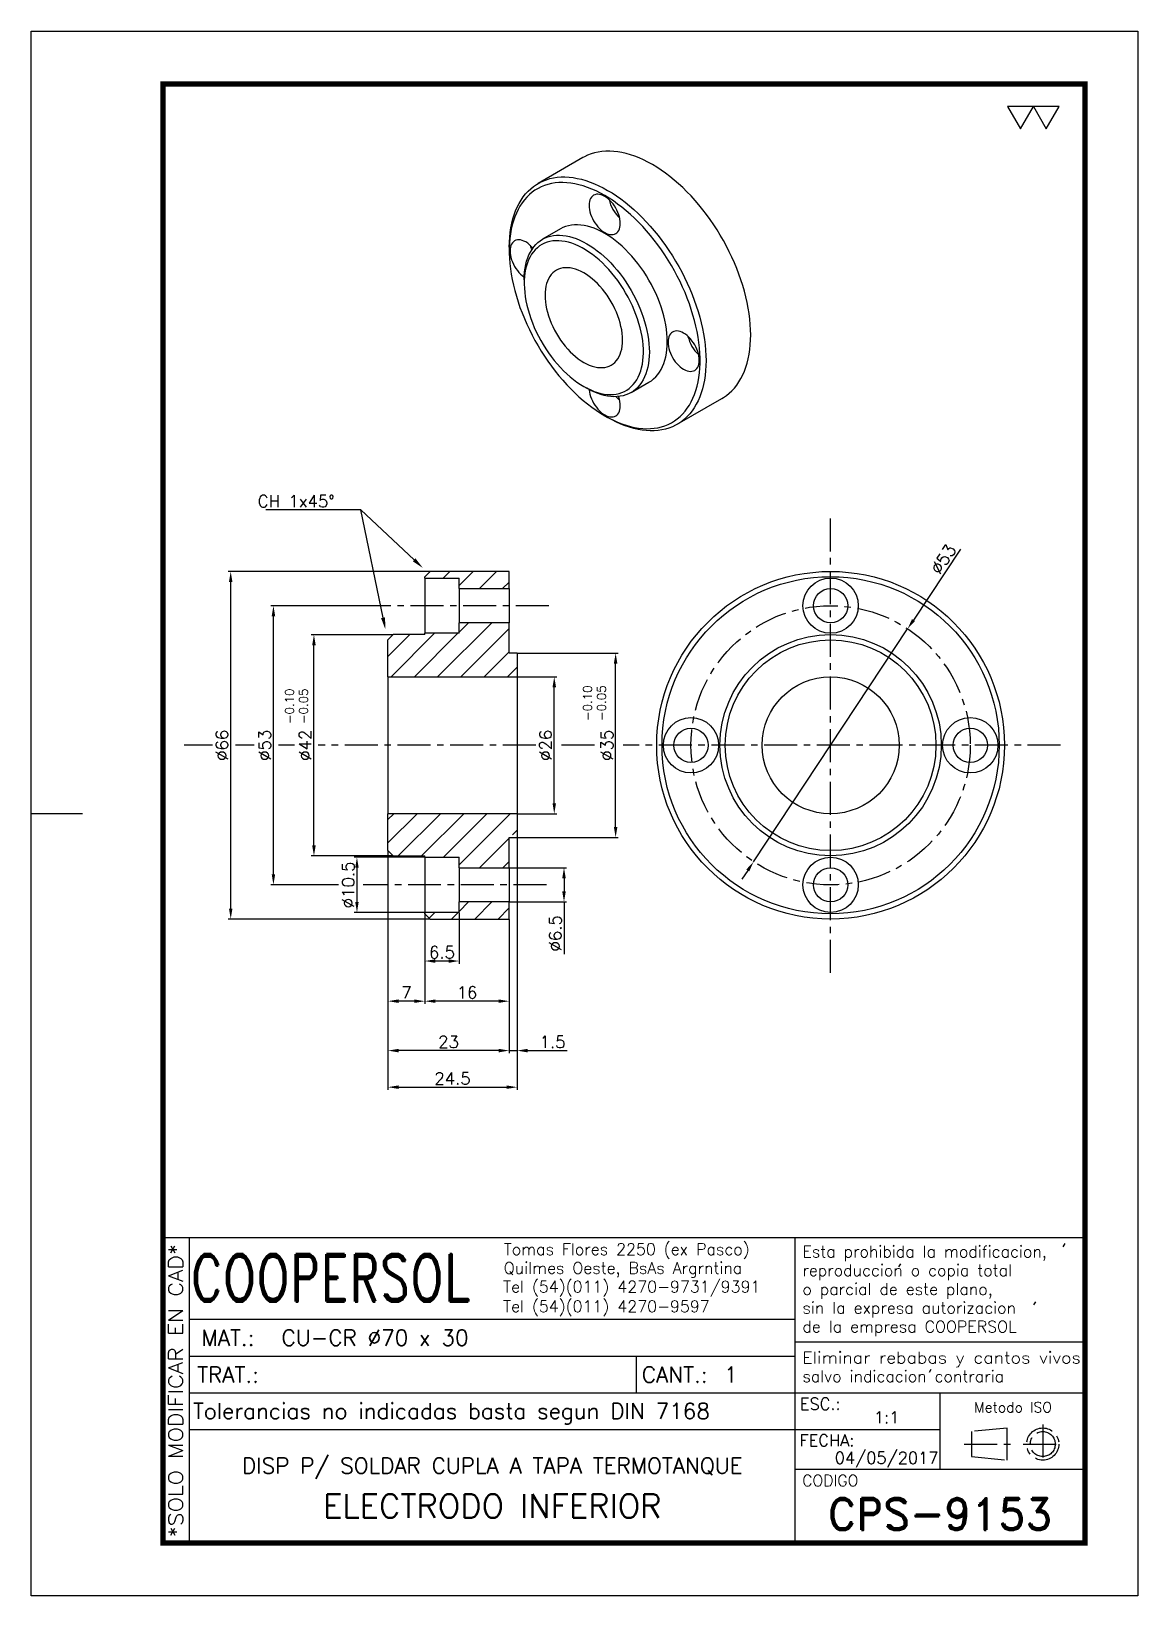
# Model space of a CAD drawing. Extents: x 0 to 210, y 0 to 297.
import ezdxf
from ezdxf import colors
from ezdxf.entities.mleader import LeaderData, LeaderLine
from ezdxf.enums import TextEntityAlignment as Align
from ezdxf.math import Vec2, Vec3

# ---------------------------------------------------------------- set-up
doc = ezdxf.new("R2010")
doc.units = 0
doc.header["$LTSCALE"] = 5
doc.header["$MEASUREMENT"] = 0
doc.linetypes.add('CENTER', pattern=[2, 1.25, -0.25, 0.25, -0.25])
doc.layers.get('0').update_dxf_attribs({"linetype": 'CONTINUOUS'})
doc.layers.get('DEFPOINTS').update_dxf_attribs({"linetype": 'CONTINUOUS'})
for name, color, linetype in [('0-CO', 3, 'CONTINUOUS'), ('1', 1, 'CENTER'), ('CL', 1, 'CENTER'), ('CO', 3, 'CONTINUOUS'), ('FI', 1, 'CONTINUOUS'), ('RY', 5, 'CONTINUOUS')]:
    doc.layers.add(name, color=color, linetype=linetype)
doc.styles.add('ROMAND', font='ROMAND')
doc.styles.add('ROMANS', font='ROMANS.SHX')
doc.dimstyles.new('1', dxfattribs={"dimtxt": 2.3, "dimasz": 2, "dimexe": 0.5, "dimexo": 0.0625, "dimgap": 0.5, "dimtad": 1, "dimdec": 4, "dimdsep": 46, "dimtxsty": 'ROMANS', "dimcen": -2, "dimclrt": 7, "dimadec": 0, "dimazin": 0, "dimtfac": 0.869565, "dimtdec": 4, "dimtmove": 0, "dimatfit": 3, "dimfxl": 1, "dimtolj": 1, "dimarcsym": 0})

# ---------------------------------------------------------------- blocks, each defined once
blk = doc.blocks.new('A4G')
blk.add_line((0, 148.5), (9.75, 148.5))
blk.add_lwpolyline([(0, 297), (210, 297), (210, 0), (0, 0)], close=True)
at = {"const_width": 1}
blk.add_lwpolyline([(25, 287), (200, 287), (200, 10), (25, 10)], close=True, dxfattribs=at)
blk = doc.blocks.new('COOPERSOLROT-02')
for p, q in [((0, 58), (175, 58)), ((0, 0), (0, 58)), ((5, 0), (5, 58)), ((120, 0), (120, 58)), ((175, 0), (175, 58)), ((5, 42.5), (120, 42.5)), ((120, 38.19), (175, 38.19)), ((5, 35.5), (120, 35.5)), ((89.89, 28.5), (89.89, 35.5)), ((5, 28.5), (175, 28.5)), ((147.5, 14), (147.5, 28.5)), ((147.5, 21.5), (5, 21.5)), ((120, 14), (175, 14)), ((0, 0), (175, 0))]:
    blk.add_line(p, q)
at = {"color": 1, "linetype": 'CENTER'}
blk.add_line((166.98, 22.51), (166.98, 15.06), dxfattribs=at)
for points in [[(152.09, 18.79), (161.93, 18.79)], [(163.26, 18.79), (170.71, 18.79)]]:
    blk.add_lwpolyline(points, dxfattribs=at)
at = {"layer": '1'}
for points in [[(170.85, 56.26), (171.21, 56.85)], [(139.66, 52.43), (140.02, 53.02)], [(165.28, 45.22), (165.64, 45.81)], [(145.46, 32.42), (145.82, 33.01)]]:
    blk.add_lwpolyline(points, dxfattribs=at)
blk.add_lwpolyline([(160.25, 18.79), (160.25, 21.83), (153.47, 21.16), (153.47, 16.41), (160.25, 15.74)], close=True, dxfattribs=at)
for radius in [3.05, 2.37]:
    blk.add_circle((166.98, 18.79), radius, dxfattribs=at)
at = {"style": 'ROMANS', "width": 0.996387}
blk.add_text('*SOLO MODIFICAR EN CAD*', height=2.7, rotation=90, dxfattribs=at).set_placement((3.77, 1.09), (3.77, 56.81), align=Align.FIT)
at = {"style": 'ROMAND', "width": 0.75}
blk.add_text('COOPERSOL', height=9, dxfattribs=at).set_placement((5.26, 45.85))
at = {"style": 'ROMANS'}
for s, p in [('MAT.:', (7.32, 37.47)), ('TRAT.:', (6.5, 30.47)), ('CANT.:', (90.89, 30.47)), ('Tolerancias no indicadas basta segun DIN 7168', (5.7, 23.56))]:
    blk.add_text(s, height=3, dxfattribs=at).set_placement(p)
for tag, height, style, p in [('CONJUNTO', 2.3, 'ROMANS', (62.5, 17.5)), ('SUBCONJUNTO', 3, 'ROMANS', (62.5, 11.5)), ('DENOMINACION', 4.5, 'ROMANS', (62.5, 4.75)), ('COD-PLA', 6, 'ROMAND', (147.5, 5.5))]:
    blk.add_attdef(tag, text='', height=height, dxfattribs=dict(style=style)).set_placement(p, align=Align.MIDDLE)
at = {"layer": '1', "style": 'ROMANS'}
for s, height, p in [('Tomas Flores 2250 (ex Pasco)', 2.2, (64.69, 54.68)), ('Esta prohibida la modificacion,', 2.2, (121.36, 54.23)), ('Quilmes Oeste, BsAs Argrntina', 2.2, (64.69, 51.12)), ('reproduccion o copia total', 2.2, (121.36, 50.67)), ('Tel (54)(011) 4270-9731/9391', 2.2, (64.55, 47.56)), ('o parcial de este plano,', 2.2, (121.36, 47.11)), ('Tel (54)(011) 4270-9597', 2.2, (64.55, 43.83)), ('sin la expresa autorizacion ', 2.2, (121.36, 43.55)), ('de la empresa COOPERSOL', 2.2, (121.36, 39.99)), ('salvo indicacion contraria', 2.2, (121.36, 30.54)), ('ESC.:', 2.25, (120.89, 25.29)), ('FECHA:', 2.25, (120.81, 18.36)), ('CODIGO', 2.16, (121.33, 10.78))]:
    blk.add_text(s, height=height, dxfattribs=at).set_placement(p)
at = {"layer": '1', "style": 'ROMANS', "width": 0.96139}
blk.add_text('Eliminar rebabas y cantos vivos', height=2.2, dxfattribs=at).set_placement((121.34, 34.1), (174.21, 34.1), align=Align.FIT)
at = {"layer": '1', "style": 'ROMANS'}
blk.add_text('Metodo ISO', height=1.948, dxfattribs=at).set_placement((161.34, 25.77), align=Align.MIDDLE)
for tag, p in [('MAT', (22.51, 37.47)), ('TRAT', (22.51, 30.47)), ('CANT', (106.49, 30.47))]:
    blk.add_attdef(tag, p, '', height=3, dxfattribs=at)
for tag, p in [('ESC', (137.33, 22.73)), ('FECHA', (137.33, 15.06))]:
    blk.add_attdef(tag, text='', height=2.25, dxfattribs=at).set_placement(p, align=Align.CENTER)
blk = doc.blocks.new('*D17')
at = {"layer": 'CO', "color": 0, "lineweight": -2}
for p, q in [((92.26, 174.45), (99.76, 174.45)), ((99.26, 150.45), (99.26, 172.45)), ((92.26, 148.45), (99.76, 148.45))]:
    blk.add_line(p, q, dxfattribs=at)
at = {"layer": 'CO', "color": 0}
for points in [[(98.93, 172.45), (99.6, 172.45), (99.26, 174.45)], [(98.93, 150.45), (99.6, 150.45), (99.26, 148.45)]]:
    blk.add_solid(points, dxfattribs=at)
at = {"layer": 'DEFPOINTS', "color": 0}
for p in [(92.2, 174.45), (99.26, 174.45), (92.2, 148.45)]:
    blk.add_point(p, dxfattribs=at)
at = {"layer": 'CO', "color": 7, "insert": (97.61, 161.45), "char_height": 2.3, "attachment_point": 5, "rotation": 90, "style": 'ROMANS'}
blk.add_mtext('\\A1;%%C26', dxfattribs=at)
blk = doc.blocks.new('*D18')
at = {"layer": 'CO', "color": 0, "lineweight": -2}
for p, q in [((92.26, 178.95), (111.41, 178.95)), ((110.91, 145.95), (110.91, 176.95)), ((92.26, 143.95), (111.41, 143.95))]:
    blk.add_line(p, q, dxfattribs=at)
at = {"layer": 'CO', "color": 0}
for points in [[(110.57, 176.95), (111.24, 176.95), (110.91, 178.95)], [(110.57, 145.95), (111.24, 145.95), (110.91, 143.95)]]:
    blk.add_solid(points, dxfattribs=at)
at = {"layer": 'DEFPOINTS', "color": 0}
for p in [(92.2, 178.95), (110.91, 178.95), (92.2, 143.95)]:
    blk.add_point(p, dxfattribs=at)
at = {"layer": 'CO', "color": 7, "insert": (109.26, 161.45), "char_height": 2.3, "attachment_point": 5, "rotation": 90, "style": 'ROMANS'}
blk.add_mtext('\\A1;%%C35', dxfattribs=at)
blk = doc.blocks.new('*D19')
at = {"layer": 'CO', "color": 0, "lineweight": -2}
for p, q in [((68.63, 182.45), (53.15, 182.45)), ((53.65, 142.45), (53.65, 180.45)), ((68.63, 140.45), (53.15, 140.45))]:
    blk.add_line(p, q, dxfattribs=at)
at = {"layer": 'CO', "color": 0}
for points in [[(53.31, 180.45), (53.98, 180.45), (53.65, 182.45)], [(53.31, 142.45), (53.98, 142.45), (53.65, 140.45)]]:
    blk.add_solid(points, dxfattribs=at)
at = {"layer": 'DEFPOINTS', "color": 0}
for p in [(53.65, 182.45), (68.7, 182.45), (68.7, 140.45)]:
    blk.add_point(p, dxfattribs=at)
at = {"layer": 'CO', "color": 7, "insert": (52, 161.45), "char_height": 2.3, "attachment_point": 5, "rotation": 90, "style": 'ROMANS'}
blk.add_mtext('\\A1;%%C42', dxfattribs=at)
blk = doc.blocks.new('*D20')
at = {"layer": 'CO', "color": 0, "lineweight": -2}
for p, q in [((68.27, 187.95), (45.46, 187.95)), ((45.96, 136.95), (45.96, 185.95)), ((55.47, 134.95), (45.46, 134.95))]:
    blk.add_line(p, q, dxfattribs=at)
at = {"layer": 'CO', "color": 0}
for points in [[(45.63, 185.95), (46.29, 185.95), (45.96, 187.95)], [(45.63, 136.95), (46.29, 136.95), (45.96, 134.95)]]:
    blk.add_solid(points, dxfattribs=at)
at = {"layer": 'DEFPOINTS', "color": 0}
for p in [(45.96, 187.95), (68.33, 187.95), (55.54, 134.95)]:
    blk.add_point(p, dxfattribs=at)
at = {"layer": 'CO', "color": 7, "insert": (44.31, 161.45), "char_height": 2.3, "attachment_point": 5, "rotation": 90, "style": 'ROMANS'}
blk.add_mtext('\\A1;%%C53', dxfattribs=at)
blk = doc.blocks.new('*D21')
at = {"layer": 'CO', "color": 0, "lineweight": -2}
for p, q in [((75.63, 194.45), (37.35, 194.45)), ((37.85, 130.45), (37.85, 192.45)), ((75.63, 128.45), (37.35, 128.45))]:
    blk.add_line(p, q, dxfattribs=at)
at = {"layer": 'CO', "color": 0}
for points in [[(37.52, 192.45), (38.18, 192.45), (37.85, 194.45)], [(37.52, 130.45), (38.18, 130.45), (37.85, 128.45)]]:
    blk.add_solid(points, dxfattribs=at)
at = {"layer": 'DEFPOINTS', "color": 0}
for p in [(37.85, 194.45), (75.7, 194.45), (75.7, 128.45)]:
    blk.add_point(p, dxfattribs=at)
at = {"layer": 'CO', "color": 7, "insert": (36.2, 161.45), "char_height": 2.3, "attachment_point": 5, "rotation": 90, "style": 'ROMANS'}
blk.add_mtext('\\A1;%%C66', dxfattribs=at)
blk = doc.blocks.new('*D22')
at = {"layer": 'CO', "color": 0, "lineweight": -2}
for p, q in [((67.7, 141.39), (67.7, 102.99)), ((90.7, 128.39), (90.7, 102.99)), ((88.7, 103.49), (69.7, 103.49))]:
    blk.add_line(p, q, dxfattribs=at)
at = {"layer": 'CO', "color": 0}
for points in [[(69.7, 103.82), (69.7, 103.15), (67.7, 103.49)], [(88.7, 103.82), (88.7, 103.15), (90.7, 103.49)]]:
    blk.add_solid(points, dxfattribs=at)
at = {"layer": 'DEFPOINTS', "color": 0}
for p in [(67.7, 141.45), (90.7, 128.45), (67.7, 103.49)]:
    blk.add_point(p, dxfattribs=at)
at = {"layer": 'CO', "color": 7, "insert": (79.2, 105.14), "char_height": 2.3, "attachment_point": 5, "style": 'ROMANS'}
blk.add_mtext('\\A1;23', dxfattribs=at)
blk = doc.blocks.new('*D23')
at = {"layer": 'CO', "color": 0, "lineweight": -2}
for p, q in [((92.2, 143.89), (92.2, 102.99)), ((90.7, 128.39), (90.7, 102.99)), ((88.7, 103.49), (86.7, 103.49)), ((90.7, 103.49), (92.2, 103.49)), ((94.2, 103.49), (101.69, 103.49))]:
    blk.add_line(p, q, dxfattribs=at)
at = {"layer": 'CO', "color": 0}
for points in [[(88.7, 103.82), (88.7, 103.15), (90.7, 103.49)], [(94.2, 103.82), (94.2, 103.15), (92.2, 103.49)]]:
    blk.add_solid(points, dxfattribs=at)
at = {"layer": 'DEFPOINTS', "color": 0}
for p in [(92.2, 143.95), (90.7, 128.45), (92.2, 103.49)]:
    blk.add_point(p, dxfattribs=at)
at = {"layer": 'CO', "color": 7, "insert": (98.94, 105.14), "char_height": 2.3, "attachment_point": 5, "style": 'ROMANS'}
blk.add_mtext('\\A1;1.5', dxfattribs=at)
blk = doc.blocks.new('*D24')
at = {"layer": 'CO', "color": 0, "lineweight": -2}
for p, q in [((92.2, 143.89), (92.2, 96.04)), ((67.7, 141.33), (67.7, 96.04)), ((69.7, 96.54), (90.2, 96.54))]:
    blk.add_line(p, q, dxfattribs=at)
at = {"layer": 'CO', "color": 0}
for points in [[(69.7, 96.88), (69.7, 96.21), (67.7, 96.54)], [(90.2, 96.88), (90.2, 96.21), (92.2, 96.54)]]:
    blk.add_solid(points, dxfattribs=at)
at = {"layer": 'DEFPOINTS', "color": 0}
for p in [(92.2, 143.95), (67.7, 141.39), (92.2, 96.54)]:
    blk.add_point(p, dxfattribs=at)
at = {"layer": 'CO', "color": 7, "insert": (79.95, 98.19), "char_height": 2.3, "attachment_point": 5, "style": 'ROMANS'}
blk.add_mtext('\\A1;24.5', dxfattribs=at)
blk = doc.blocks.new('*D25')
at = {"layer": 'CO', "color": 0, "lineweight": -2}
for p, q in [((74.7, 129.64), (74.7, 119.99)), ((81.2, 129.64), (81.2, 119.99)), ((79.2, 120.49), (76.7, 120.49))]:
    blk.add_line(p, q, dxfattribs=at)
at = {"layer": 'CO', "color": 0}
for points in [[(76.7, 120.82), (76.7, 120.15), (74.7, 120.49)], [(79.2, 120.82), (79.2, 120.15), (81.2, 120.49)]]:
    blk.add_solid(points, dxfattribs=at)
at = {"layer": 'DEFPOINTS', "color": 0}
for p in [(74.7, 129.7), (81.2, 129.7), (74.7, 120.49)]:
    blk.add_point(p, dxfattribs=at)
at = {"layer": 'CO', "color": 7, "insert": (77.95, 122.14), "char_height": 2.3, "attachment_point": 5, "style": 'ROMANS'}
blk.add_mtext('\\A1;6.5', dxfattribs=at)
blk = doc.blocks.new('*D26')
at = {"layer": 'CO', "color": 0, "lineweight": -2}
for p, q in [((74.7, 129.64), (74.7, 112.37)), ((90.7, 128.39), (90.7, 112.37)), ((88.7, 112.87), (76.7, 112.87))]:
    blk.add_line(p, q, dxfattribs=at)
at = {"layer": 'CO', "color": 0}
for points in [[(76.7, 113.2), (76.7, 112.54), (74.7, 112.87)], [(88.7, 113.2), (88.7, 112.54), (90.7, 112.87)]]:
    blk.add_solid(points, dxfattribs=at)
at = {"layer": 'DEFPOINTS', "color": 0}
for p in [(74.7, 129.7), (90.7, 128.45), (74.7, 112.87)]:
    blk.add_point(p, dxfattribs=at)
at = {"layer": 'CO', "color": 7, "insert": (82.7, 114.52), "char_height": 2.3, "attachment_point": 5, "style": 'ROMANS'}
blk.add_mtext('\\A1;16', dxfattribs=at)
blk = doc.blocks.new('*D27')
at = {"layer": 'CO', "color": 0, "lineweight": -2}
for p, q in [((67.7, 141.27), (67.7, 112.37)), ((74.7, 129.39), (74.7, 112.37)), ((72.7, 112.87), (69.7, 112.87))]:
    blk.add_line(p, q, dxfattribs=at)
at = {"layer": 'CO', "color": 0}
for points in [[(69.7, 113.2), (69.7, 112.54), (67.7, 112.87)], [(72.7, 113.2), (72.7, 112.54), (74.7, 112.87)]]:
    blk.add_solid(points, dxfattribs=at)
at = {"layer": 'DEFPOINTS', "color": 0}
for p in [(67.7, 141.33), (74.7, 129.45), (67.7, 112.87)]:
    blk.add_point(p, dxfattribs=at)
at = {"layer": 'CO', "color": 7, "insert": (71.2, 114.52), "char_height": 2.3, "attachment_point": 5, "style": 'ROMANS'}
blk.add_mtext('\\A1;7', dxfattribs=at)
blk = doc.blocks.new('*D28')
at = {"layer": 'CO', "color": 0, "lineweight": -2}
for p, q in [((90.76, 138.2), (101.61, 138.2)), ((101.11, 136.2), (101.11, 133.7)), ((90.76, 131.7), (101.61, 131.7)), ((101.11, 131.7), (101.11, 121.8))]:
    blk.add_line(p, q, dxfattribs=at)
at = {"layer": 'CO', "color": 0}
for points in [[(100.77, 136.2), (101.44, 136.2), (101.11, 138.2)], [(100.77, 133.7), (101.44, 133.7), (101.11, 131.7)]]:
    blk.add_solid(points, dxfattribs=at)
at = {"layer": 'DEFPOINTS', "color": 0}
for p in [(90.7, 138.2), (90.7, 131.7), (101.11, 131.7)]:
    blk.add_point(p, dxfattribs=at)
at = {"layer": 'CO', "color": 7, "insert": (99.46, 125.75), "char_height": 2.3, "attachment_point": 5, "rotation": 90, "style": 'ROMANS'}
blk.add_mtext('\\A1;%%C6.5', dxfattribs=at)
blk = doc.blocks.new('*D29')
at = {"layer": 'CO', "color": 0, "lineweight": -2}
for p, q in [((74.63, 140.2), (61.31, 140.2)), ((61.81, 138.2), (61.81, 131.7)), ((74.63, 129.7), (61.31, 129.7))]:
    blk.add_line(p, q, dxfattribs=at)
at = {"layer": 'CO', "color": 0}
for points in [[(61.48, 138.2), (62.14, 138.2), (61.81, 140.2)], [(61.48, 131.7), (62.14, 131.7), (61.81, 129.7)]]:
    blk.add_solid(points, dxfattribs=at)
at = {"layer": 'DEFPOINTS', "color": 0}
for p in [(74.7, 140.2), (61.81, 129.7), (74.7, 129.7)]:
    blk.add_point(p, dxfattribs=at)
at = {"layer": 'CO', "color": 7, "insert": (60.16, 134.95), "char_height": 2.3, "attachment_point": 5, "rotation": 90, "style": 'ROMANS'}
blk.add_mtext('\\A1;%%C10.5', dxfattribs=at)
blk = doc.blocks.new('TOL')
at = {"layer": '0-CO', "style": 'ROMANS'}
for tag, p in [('TOLSUP', (2.34, 3.94)), ('TOLINF', (2.34, 1.29))]:
    blk.add_attdef(tag, p, '', height=1.64, dxfattribs=at)
blk = doc.blocks.new('*D30')
at = {"layer": 'CO', "color": 0, "lineweight": -2}
for p, q in [((176.35, 198.7), (167.44, 185.22)), ((137.09, 139.35), (166.33, 183.56)), ((135.99, 137.68), (134.89, 136.02))]:
    blk.add_line(p, q, dxfattribs=at)
at = {"layer": 'CO', "color": 0}
for points in [[(167.16, 185.41), (167.72, 185.04), (166.33, 183.56)], [(135.71, 137.87), (136.27, 137.5), (137.09, 139.35)]]:
    blk.add_solid(points, dxfattribs=at)
at = {"layer": 'DEFPOINTS', "color": 0}
for p in [(166.33, 183.56), (137.09, 139.35)]:
    blk.add_point(p, dxfattribs=at)
at = {"layer": 'CO', "color": 7, "insert": (173.1, 196.77), "char_height": 2.3, "attachment_point": 5, "rotation": 56.5142, "style": 'ROMANS'}
blk.add_mtext('\\A1;∅53', dxfattribs=at)

msp = doc.modelspace()

# ---------------------------------------------------------------- hatches: boundary and pattern name
at = {"layer": 'RY'}
h = msp.add_hatch(dxfattribs=at)
h.set_pattern_fill('ANSI31', color=256, scale=25, style=0)
h.set_pattern_definition([(45, (11839.991, -11905.4418), (-2.2097087, 2.2097087), [])])
h.paths.add_polyline_path([(90.69718, 191.20441), (90.69718, 194.45441), (75.69718, 194.45441), (74.69718, 193.45441), (74.69718, 193.20441), (81.19718, 193.20441), (81.19718, 191.20441)])
h.paths.add_polyline_path([(81.19718, 184.70441), (81.19718, 182.70441), (74.69718, 182.70441), (74.69718, 182.45441), (68.69718, 182.45441), (67.69718, 181.45441), (67.69718, 174.45441), (92.19718, 174.45441), (92.19718, 178.45441), (90.69718, 178.45441), (90.69718, 184.70441)])
h.paths.add_polyline_path([(67.69718, 148.45441), (67.69718, 141.45441), (68.69718, 140.45441), (74.69718, 140.45441), (74.69718, 140.20441), (81.19718, 140.20441), (81.19718, 138.20441), (90.69718, 138.20441), (90.69718, 144.45441), (92.19718, 144.45441), (92.19718, 148.45441)])
h.paths.add_polyline_path([(90.69718, 128.45441), (90.69718, 131.70441), (81.19718, 131.70441), (81.19718, 129.70441), (74.69718, 129.70441), (74.69718, 129.45441), (75.69718, 128.45441)])

# ---------------------------------------------------------------- linework, layer by layer
for p, q in [((74.69718, 193.45441), (75.69718, 194.45441)), ((74.69718, 193.20441), (74.69718, 193.45441)), ((74.69718, 193.20441), (81.19718, 193.20441)), ((74.69718, 193.20441), (74.69718, 182.70441)), ((90.69718, 194.45441), (75.69718, 194.45441)), ((81.19718, 191.20441), (81.19718, 193.20441)), ((90.69718, 191.20441), (90.69718, 194.45441)), ((81.19718, 191.20441), (81.19718, 184.70441)), ((81.19718, 191.20441), (90.69718, 191.20441)), ((90.69718, 191.20441), (90.69718, 184.70441)), ((90.69718, 184.70441), (81.19718, 184.70441)), ((81.19718, 182.70441), (81.19718, 184.70441)), ((90.69718, 178.95441), (90.69718, 184.70441)), ((67.69718, 181.45441), (68.69718, 182.45441)), ((67.69718, 174.45441), (67.69718, 181.45441)), ((74.69718, 182.45441), (68.69718, 182.45441)), ((74.69718, 182.45441), (74.69718, 182.70441)), ((81.19718, 182.70441), (74.69718, 182.70441)), ((92.19718, 178.95441), (90.69718, 178.95441)), ((92.19718, 178.95441), (92.19718, 174.45441)), ((67.69718, 174.45441), (92.19718, 174.45441)), ((67.69718, 174.45441), (67.69718, 148.45441)), ((92.19718, 174.45441), (92.19718, 148.45441)), ((67.69718, 141.45441), (67.69718, 148.45441)), ((92.19718, 148.45441), (67.69718, 148.45441)), ((92.19718, 148.45441), (92.19718, 143.95441)), ((90.69718, 143.95441), (92.19718, 143.95441)), ((90.69718, 138.20441), (90.69718, 143.95441)), ((68.69718, 140.45441), (67.69718, 141.45441)), ((68.69718, 140.45441), (74.69718, 140.45441)), ((74.69718, 140.20441), (74.69718, 140.45441)), ((74.69718, 140.20441), (81.19718, 140.20441)), ((74.69718, 140.20441), (74.69718, 129.70441)), ((81.19718, 138.20441), (81.19718, 140.20441)), ((81.19718, 138.20441), (90.69718, 138.20441)), ((81.19718, 138.20441), (81.19718, 131.70441)), ((90.69718, 138.20441), (90.69718, 131.70441)), ((90.69718, 131.70441), (81.19718, 131.70441)), ((81.19718, 129.70441), (81.19718, 131.70441)), ((90.69718, 128.45441), (90.69718, 131.70441)), ((74.69718, 129.45441), (74.69718, 129.70441)), ((81.19718, 129.70441), (74.69718, 129.70441)), ((75.69718, 128.45441), (74.69718, 129.45441)), ((75.69718, 128.45441), (90.69718, 128.45441))]:
    msp.add_line(p, q)
for centre, radius in [((151.7139, 161.45441), 33), ((151.7139, 187.95441), 5.25), ((151.7139, 187.95441), 3.25), ((151.7139, 161.45441), 21), ((151.7139, 161.45441), 13), ((125.2139, 161.45441), 5.25), ((178.2139, 161.45441), 5.25), ((125.2139, 161.45441), 3.25), ((178.2139, 161.45441), 3.25), ((151.7139, 134.95441), 5.25), ((151.7139, 134.95441), 3.25)]:
    msp.add_circle(centre, radius)
at = {"layer": 'CL'}
for p, q in [((151.7139, 118.25926), (151.7139, 204.76739)), ((98.23353, 187.95441), (68.33062, 187.95441)), ((34.41654, 161.45441), (29.01269, 161.45441)), ((42.27594, 161.45441), (38.73496, 161.45441)), ((49.96272, 161.45441), (46.93986, 161.45441)), ((95.75836, 161.45441), (54.45376, 161.45441)), ((106.91323, 161.45441), (100.19495, 161.45441)), ((195.35374, 161.45441), (112.36402, 161.45441)), ((58.337, 134.95441), (55.53701, 134.95441)), ((97.76104, 134.95441), (63.00371, 134.95441))]:
    msp.add_line(p, q, dxfattribs=at)
msp.add_circle((151.7139, 161.45441), 26.5, dxfattribs=at)
at = {"layer": 'CO'}
for points in [[(187.74912, 278.45768), (190.19327, 282.69108), (185.30497, 282.69108)], [(192.63743, 278.45768), (195.08158, 282.69108), (190.19327, 282.69108)]]:
    msp.add_lwpolyline(points, close=True, dxfattribs=at)
at = {"layer": 'FI'}
for p, q in [((104.68171, 273.01047), (96.19643, 268.11202)), ((100.43035, 259.47139), (97.03624, 257.51201)), ((90.72773, 256.02492), (90.72773, 255.37179)), ((93.55616, 249.82022), (93.55616, 249.16709)), ((104.86803, 229.57224), (105.43362, 229.24562)), ((113.83487, 228.41277), (117.22898, 230.37215)), ((122.59428, 222.38464), (131.07956, 227.28309)), ((108.82672, 224.02002), (109.39232, 223.69341))]:
    msp.add_line(p, q, dxfattribs=at)
at = {"layer": 'FI', "flags": 128}
for points in [[(131.07956, 227.28309), (131.37349, 227.46051), (131.93868, 227.84827), (132.47557, 228.28094), (132.98305, 228.75764), (133.46013, 229.27742), (133.90583, 229.83923), (134.31926, 230.44193), (134.69958, 231.08432), (135.04603, 231.7651), (135.35791, 232.48289), (135.63459, 233.23626), (135.87553, 234.02368), (136.08022, 234.84357), (136.24826, 235.69429), (136.37931, 236.5741), (136.4731, 237.48125), (136.52946, 238.41391), (136.54825, 239.3702), (136.52946, 240.34818), (136.4731, 241.3459), (136.37931, 242.36135), (136.24826, 243.39247), (136.08022, 244.4372), (135.87553, 245.49342), (135.63459, 246.55902), (135.35791, 247.63184), (135.04603, 248.70972), (134.69958, 249.7905), (134.31926, 250.872), (133.90583, 251.95204), (133.46013, 253.02844), (132.98305, 254.09904), (132.47557, 255.16168), (131.93868, 256.21421), (131.37349, 257.25454), (130.78113, 258.28054), (130.16278, 259.29017), (129.5197, 260.28138), (128.85318, 261.25218), (128.16457, 262.20062), (127.45524, 263.12478), (126.72663, 264.02281), (125.98021, 264.89289), (125.21748, 265.73328), (124.43997, 266.54227), (123.64925, 267.31825), (122.84691, 268.05965), (122.03457, 268.76497), (121.21387, 269.4328), (120.38645, 270.06179), (119.55399, 270.65067), (118.71815, 271.19826), (117.88063, 271.70346), (117.04311, 272.16524), (116.20728, 272.58268), (115.37482, 272.95494), (114.5474, 273.28127), (113.7267, 273.56101), (112.91436, 273.79359), (112.11202, 273.97855), (111.3213, 274.11552), (110.54379, 274.20421), (109.78106, 274.24446), (109.03463, 274.23618), (108.30603, 274.17939), (107.5967, 274.0742), (106.90808, 273.92082), (106.24156, 273.71956), (105.59848, 273.47083), (104.98014, 273.17513), (104.68171, 273.01047)], [(90.72773, 256.02492), (90.74653, 256.98121), (90.80288, 257.91386), (90.89668, 258.82101), (91.02773, 259.70083), (91.19577, 260.55154), (91.40046, 261.37143), (91.64139, 262.15886), (91.91808, 262.91222), (92.22996, 263.63002), (92.57641, 264.31079), (92.95673, 264.95318), (93.37016, 265.55589), (93.81586, 266.11769), (94.29293, 266.63747), (94.80042, 267.11418), (95.3373, 267.54685), (95.90249, 267.93461), (96.49486, 268.27669), (97.1132, 268.57239), (97.75628, 268.82111), (98.4228, 269.02237), (99.11142, 269.17575), (99.82074, 269.28094), (100.54935, 269.33773), (101.29578, 269.34601), (102.05851, 269.30577), (102.83602, 269.21707), (103.62674, 269.0801), (104.42908, 268.89514), (105.24142, 268.66256), (106.06212, 268.38282), (106.88954, 268.05649), (107.722, 267.68424), (108.55783, 267.26679), (109.39535, 266.80501), (110.23287, 266.29982), (111.0687, 265.75222), (111.90117, 265.16334), (112.72858, 264.53435), (113.54929, 263.86652), (114.36163, 263.1612), (115.16396, 262.4198), (115.95468, 261.64383), (116.73219, 260.83483), (117.49493, 259.99444), (118.24135, 259.12436), (118.96996, 258.22633), (119.67929, 257.30217), (120.3679, 256.35373), (121.03442, 255.38293), (121.6775, 254.39172), (122.29585, 253.38209), (122.88821, 252.35609), (123.4534, 251.31577), (123.99028, 250.26323), (124.49777, 249.20059), (124.97485, 248.12999), (125.42055, 247.05359), (125.83397, 245.97355), (126.2143, 244.89206), (126.56075, 243.81128), (126.87263, 242.73339), (127.14931, 241.66057), (127.39024, 240.59497), (127.59494, 239.53875), (127.76298, 238.49402), (127.89402, 237.4629), (127.98782, 236.44746), (128.04417, 235.44973), (128.06297, 234.47175), (128.04417, 233.51546), (127.98782, 232.5828), (127.89402, 231.67565), (127.76298, 230.79584), (127.59494, 229.94513), (127.39024, 229.12523), (127.14931, 228.33781), (126.87263, 227.58444), (126.56075, 226.86665), (126.2143, 226.18587), (125.83397, 225.54349), (125.42055, 224.94078), (124.97485, 224.37897), (124.49777, 223.85919), (123.99028, 223.38249), (123.4534, 222.94982), (122.88821, 222.56206), (122.29585, 222.21998), (121.6775, 221.92428), (121.03442, 221.67555), (120.3679, 221.4743), (119.67929, 221.32092), (118.96996, 221.21573), (118.24135, 221.15893), (117.49493, 221.15065), (116.73219, 221.1909), (115.95468, 221.2796), (115.16396, 221.41657), (114.36163, 221.60153), (113.54929, 221.83411), (112.72858, 222.11385), (111.90117, 222.44017), (111.0687, 222.81243), (110.23287, 223.22987), (109.39535, 223.69166), (109.39535, 223.69166)], [(108.82967, 224.01833), (109.65357, 223.56436), (110.47576, 223.15466), (111.29455, 222.79008), (112.10822, 222.47136), (112.9151, 222.19918), (113.71351, 221.9741), (114.5018, 221.79658), (115.27833, 221.66699), (116.0415, 221.58559), (116.78972, 221.55257), (117.52144, 221.56798), (118.23514, 221.6318), (118.92935, 221.74388), (119.60263, 221.90401), (120.25358, 222.11185), (120.88085, 222.36696), (121.48314, 222.66882), (122.05921, 223.01681), (122.60786, 223.41019), (123.12795, 223.84816), (123.6184, 224.32981), (124.0782, 224.85414), (124.5064, 225.42006), (124.90211, 226.0264), (125.2645, 226.67191), (125.59283, 227.35524), (125.88641, 228.07498), (126.14464, 228.82964), (126.36699, 229.61765), (126.55298, 230.43739), (126.70224, 231.28714), (126.81446, 232.16515), (126.8894, 233.06961), (126.92691, 233.99863), (126.92691, 234.95028), (126.8894, 235.92261), (126.81446, 236.91359), (126.70224, 237.92116), (126.55298, 238.94325), (126.36699, 239.97773), (126.14464, 241.02245), (125.88641, 242.07526), (125.59283, 243.13397), (125.2645, 244.19638), (124.90211, 245.26029), (124.5064, 246.32351), (124.0782, 247.38382), (123.6184, 248.43902), (123.12795, 249.48694), (122.60786, 250.52539), (122.05921, 251.55223), (121.48314, 252.56533), (120.88085, 253.56258), (120.25358, 254.54192), (119.60263, 255.50133), (118.92935, 256.43881), (118.23514, 257.35241), (117.52144, 258.24026), (116.78972, 259.10049), (116.0415, 259.93135), (115.27833, 260.73109), (114.5018, 261.49806), (113.71351, 262.23068), (112.9151, 262.92742), (112.10822, 263.58684), (111.29455, 264.20757), (110.47576, 264.78834), (109.65357, 265.32792), (108.82967, 265.82522), (108.00576, 266.27918), (107.18357, 266.68888), (106.36479, 267.05346), (105.55111, 267.37218), (104.74423, 267.64436), (103.94582, 267.86944), (103.15754, 268.04696), (102.381, 268.17655), (101.61784, 268.25795), (100.86962, 268.29097), (100.1379, 268.27556), (99.42419, 268.21174), (98.72998, 268.09966), (98.0567, 267.93953), (97.40575, 267.73169), (96.77848, 267.47658), (96.17619, 267.17472), (95.60012, 266.82674), (95.05148, 266.43335), (94.53139, 265.99538), (94.04093, 265.51373), (93.58113, 264.9894), (93.15293, 264.42348), (92.75723, 263.81714), (92.39484, 263.17163), (92.06651, 262.4883), (91.77292, 261.76856), (91.51469, 261.0139), (91.29235, 260.22589), (91.10635, 259.40615), (90.95709, 258.5564), (90.84487, 257.67839), (90.76993, 256.77393), (90.73242, 255.84492), (90.73242, 254.89326), (90.76993, 253.92093), (90.84487, 252.92995), (90.95709, 251.92238), (91.10635, 250.90029), (91.29235, 249.86581), (91.51469, 248.82109), (91.77292, 247.76828), (92.06651, 246.70958), (92.39484, 245.64716), (92.75723, 244.58325), (93.15293, 243.52003), (93.58113, 242.45973), (94.04093, 241.40452), (94.53139, 240.3566), (95.05148, 239.31815), (95.60012, 238.29131), (96.17619, 237.27822), (96.77848, 236.28096), (97.40575, 235.30162), (98.0567, 234.34221), (98.72998, 233.40473), (99.42419, 232.49113), (100.1379, 231.60328), (100.86962, 230.74305), (101.61784, 229.9122), (102.381, 229.11245), (103.15754, 228.34548), (103.94582, 227.61286), (104.74423, 226.91612), (105.55111, 226.2567), (106.36479, 225.63597), (107.18357, 225.0552), (108.00576, 224.51562), (108.82967, 224.01833)], [(111.79952, 260.51798), (111.78084, 260.91274), (111.72506, 261.32409), (111.63286, 261.74687), (111.50541, 262.17576), (111.34431, 262.60535), (111.15159, 263.03026), (110.92967, 263.44513), (110.68134, 263.84476), (110.40972, 264.22411), (110.11824, 264.57841), (109.81055, 264.90321), (109.49052, 265.19442), (109.16218, 265.44838), (108.82967, 265.66191), (108.49715, 265.8323), (108.16881, 265.95743), (107.84879, 266.03571), (107.5411, 266.06616), (107.24961, 266.0484), (106.978, 265.98265), (106.72967, 265.86974), (106.50775, 265.71109), (106.31502, 265.5087), (106.15393, 265.2651), (106.02648, 264.98337), (105.93428, 264.66704), (105.87849, 264.32009), (105.85982, 263.94689), (105.87849, 263.55213), (105.93428, 263.14078), (106.02648, 262.718), (106.15393, 262.28912), (106.31502, 261.85952), (106.50775, 261.43461), (106.72967, 261.01974), (106.978, 260.62011), (107.24961, 260.24077), (107.5411, 259.88646), (107.84879, 259.56166), (108.16881, 259.27045), (108.49715, 259.01649), (108.82967, 258.80296), (109.16218, 258.63257), (109.49052, 258.50745), (109.81055, 258.42917), (110.11824, 258.39871), (110.40972, 258.41647), (110.68134, 258.48222), (110.92967, 258.59513), (111.15159, 258.75378), (111.34431, 258.95617), (111.50541, 259.19977), (111.63286, 259.48151), (111.72506, 259.79783), (111.78084, 260.14478), (111.79952, 260.51798)], [(117.22898, 230.37215), (117.22967, 230.37254), (117.68744, 230.66742), (118.11735, 231.00714), (118.51804, 231.39065), (118.88824, 231.81673), (119.22679, 232.28404), (119.53263, 232.79111), (119.8048, 233.33636), (120.04243, 233.91805), (120.24478, 234.53437), (120.41122, 235.18337), (120.54122, 235.86301), (120.63437, 236.57115), (120.69037, 237.30556), (120.70906, 238.06394), (120.69037, 238.8439), (120.63437, 239.64298), (120.54122, 240.45867), (120.41122, 241.2884), (120.24478, 242.12956), (120.04243, 242.97951), (119.8048, 243.83557), (119.53263, 244.69505), (119.22679, 245.55524), (118.88824, 246.41344), (118.51804, 247.26694), (118.11735, 248.11307), (117.68744, 248.94915), (117.22967, 249.77256), (116.74546, 250.58071), (116.23635, 251.37106), (115.70393, 252.14111), (115.14989, 252.88845), (114.57595, 253.61072), (113.98394, 254.30566), (113.37571, 254.97107), (112.75318, 255.60486), (112.11831, 256.20503), (111.47308, 256.76971), (110.81954, 257.29711), (110.15974, 257.78557), (109.49575, 258.23355), (108.82967, 258.63966), (108.16358, 259.0026), (107.4996, 259.32123), (106.83979, 259.59457), (106.18625, 259.82173), (105.54103, 260.00201), (104.90615, 260.13485), (104.28362, 260.21982), (103.67539, 260.25666), (103.08338, 260.24525), (102.50945, 260.18562), (101.9554, 260.07797), (101.42299, 259.92263), (100.91387, 259.72009), (100.43035, 259.47139)], [(93.839, 257.00517), (93.50649, 257.17556), (93.17815, 257.30069), (92.85812, 257.37897), (92.55043, 257.40942), (92.25895, 257.39166), (91.98733, 257.32591), (91.739, 257.213), (91.51708, 257.05435), (91.32436, 256.85196), (91.16326, 256.60836), (91.03581, 256.32663), (90.94362, 256.0103), (90.88783, 255.66335), (90.86915, 255.29015), (90.88783, 254.89539), (90.94362, 254.48404), (91.03581, 254.06126), (91.16326, 253.63238), (91.32436, 253.20278), (91.51708, 252.77787), (91.739, 252.363), (91.98733, 251.96337), (92.25895, 251.58403), (92.55043, 251.22972), (92.85812, 250.90492), (93.17815, 250.61371), (93.50649, 250.35975), (93.56418, 250.31959)], [(93.55616, 249.82022), (93.57485, 250.5786), (93.63086, 251.31301), (93.724, 252.02116), (93.854, 252.7008), (94.02044, 253.34979), (94.22279, 253.96611), (94.46043, 254.54781), (94.73259, 255.09305), (95.03843, 255.60012), (95.37698, 256.06744), (95.74719, 256.49351), (96.14787, 256.87702), (96.57778, 257.21674), (97.03555, 257.51162), (97.51976, 257.76072), (98.02887, 257.96325), (98.56129, 258.11859), (99.11534, 258.22624), (99.68927, 258.28587), (100.28128, 258.29728), (100.88951, 258.26044), (101.51204, 258.17547), (102.14692, 258.04264), (102.79214, 257.86235), (103.44568, 257.63519), (104.10548, 257.36185), (104.76947, 257.04322), (105.43555, 256.68028), (106.10164, 256.27417), (106.76562, 255.82619), (107.42543, 255.33773), (108.07897, 254.81033), (108.72419, 254.24565), (109.35907, 253.64548), (109.9816, 253.01169), (110.58983, 252.34628), (111.18184, 251.65134), (111.75577, 250.92907), (112.30982, 250.18173), (112.84224, 249.41168), (113.35135, 248.62133), (113.83555, 247.81318), (114.29333, 246.98977), (114.72324, 246.15369), (115.12392, 245.30756), (115.49412, 244.45406), (115.83268, 243.59586), (116.13852, 242.73567), (116.41068, 241.87619), (116.64832, 241.02013), (116.85067, 240.17018), (117.01711, 239.32902), (117.1471, 238.49929), (117.24025, 237.6836), (117.29626, 236.88452), (117.31495, 236.10456), (117.29626, 235.34618), (117.24025, 234.61177), (117.1471, 233.90363), (117.01711, 233.22399), (116.85067, 232.57499), (116.64832, 231.95867), (116.41068, 231.37698), (116.13852, 230.83173), (115.83268, 230.32466), (115.49412, 229.85735), (115.12392, 229.43127), (114.72324, 229.04776), (114.29333, 228.70804), (113.83555, 228.41316), (113.35135, 228.16407), (112.84224, 227.96153), (112.30982, 227.80619), (111.75577, 227.69854), (111.18184, 227.63892), (110.58983, 227.6275), (109.9816, 227.66434), (109.35907, 227.74931), (108.72419, 227.88215), (108.07897, 228.06243), (107.42543, 228.2896), (106.76562, 228.56293), (106.10164, 228.88156), (105.43555, 229.24451), (105.43555, 229.24451)], [(104.86987, 229.57117), (105.52167, 229.2166), (106.17131, 228.90659), (106.81663, 228.6422), (107.45548, 228.42429), (108.08574, 228.25359), (108.70532, 228.13066), (109.31216, 228.05593), (109.90424, 228.02962), (110.47959, 228.05183), (111.03631, 228.12249), (111.57255, 228.24137), (112.08652, 228.40806), (112.57652, 228.62201), (113.04092, 228.88251), (113.47817, 229.18871), (113.88683, 229.53957), (114.26554, 229.93394), (114.61303, 230.3705), (114.92816, 230.8478), (115.20987, 231.36427), (115.45724, 231.91817), (115.66944, 232.50768), (115.84576, 233.13084), (115.98562, 233.78557), (116.08855, 234.4697), (116.15422, 235.18095), (116.1824, 235.91697), (116.17301, 236.67531), (116.12606, 237.45345), (116.04172, 238.24881), (115.92028, 239.05874), (115.76212, 239.88055), (115.56778, 240.71151), (115.3379, 241.54887), (115.07325, 242.38984), (114.77471, 243.23162), (114.44326, 244.07143), (114.08001, 244.90646), (113.68616, 245.73395), (113.26303, 246.55116), (112.81202, 247.35535), (112.33462, 248.14387), (111.83243, 248.91409), (111.30711, 249.66345), (110.7604, 250.38947), (110.19413, 251.08974), (109.61016, 251.76192), (109.01046, 252.40378), (108.39699, 253.0132), (107.77182, 253.58814), (107.137, 254.1267), (106.49465, 254.62709), (105.8469, 255.08765), (105.19591, 255.50684), (104.54383, 255.88327), (103.89284, 256.2157), (103.24509, 256.50302), (102.60274, 256.74427), (101.96792, 256.93866), (101.34274, 257.08553), (100.72928, 257.1844), (100.12957, 257.23495), (99.54561, 257.23699), (98.97934, 257.19054), (98.43263, 257.09573), (97.90731, 256.95289), (97.40512, 256.76249), (96.92772, 256.52516), (96.47671, 256.2417), (96.05357, 255.91303), (95.65973, 255.54026), (95.29648, 255.12463), (94.96503, 254.6675), (94.66649, 254.17041), (94.40183, 253.635), (94.17196, 253.06306), (93.97762, 252.45647), (93.81946, 251.81727), (93.69801, 251.14756), (93.61368, 250.44958), (93.56673, 249.72564), (93.55734, 248.97815), (93.58552, 248.20959), (93.65119, 247.42251), (93.75412, 246.61954), (93.89398, 245.80333), (94.0703, 244.9766), (94.2825, 244.14209), (94.52987, 243.30258), (94.81158, 242.46085), (95.12671, 241.61971), (95.4742, 240.78194), (95.85291, 239.95033), (96.26157, 239.12764), (96.69882, 238.31661), (97.16322, 237.51992), (97.65322, 236.74023), (98.16719, 235.98012), (98.70342, 235.24212), (99.26015, 234.52868), (99.8355, 233.84218), (100.42758, 233.18488), (101.03442, 232.55898), (101.654, 231.96656), (102.28426, 231.40957), (102.92311, 230.88988), (103.56842, 230.40921), (104.21806, 229.96915), (104.86987, 229.57117)], [(104.86987, 234.1438), (105.39449, 233.86258), (105.91644, 233.62607), (106.43306, 233.43546), (106.9417, 233.29174), (107.4398, 233.19564), (107.92479, 233.14764), (108.39422, 233.14799), (108.84569, 233.19669), (109.2769, 233.29349), (109.68566, 233.43789), (110.06987, 233.62916), (110.42758, 233.86633), (110.75698, 234.14819), (111.05637, 234.4733), (111.32424, 234.84), (111.55922, 235.24643), (111.76011, 235.69052), (111.92589, 236.16999), (112.05572, 236.68241), (112.14893, 237.22518), (112.20504, 237.79551), (112.22378, 238.39051), (112.20504, 239.00714), (112.14893, 239.64226), (112.05572, 240.29263), (111.92589, 240.95495), (111.76011, 241.62583), (111.55922, 242.30186), (111.32424, 242.97959), (111.05637, 243.65557), (110.75698, 244.32635), (110.42758, 244.98852), (110.06987, 245.6387), (109.68566, 246.27358), (109.2769, 246.88992), (108.84569, 247.48458), (108.39422, 248.05453), (107.92479, 248.59687), (107.4398, 249.10884), (106.9417, 249.58782), (106.43306, 250.03137), (105.91644, 250.43724), (105.39449, 250.80336), (104.86987, 251.12785), (104.34525, 251.40907), (103.8233, 251.64559), (103.30668, 251.83619), (102.79803, 251.97991), (102.29994, 252.07602), (101.81494, 252.12402), (101.34551, 252.12367), (100.89404, 252.07497), (100.46283, 251.97817), (100.05408, 251.83377), (99.66987, 251.64249), (99.31215, 251.40532), (98.98276, 251.12346), (98.68337, 250.79835), (98.4155, 250.43165), (98.18052, 250.02522), (97.97962, 249.58114), (97.81384, 249.10166), (97.68402, 248.58924), (97.59081, 248.04648), (97.5347, 247.47615), (97.51596, 246.88115), (97.5347, 246.26452), (97.59081, 245.6294), (97.68402, 244.97902), (97.81384, 244.3167), (97.97962, 243.64582), (98.18052, 242.96979), (98.4155, 242.29206), (98.68337, 241.61608), (98.98276, 240.9453), (99.31215, 240.28313), (99.66987, 239.63296), (100.05408, 238.99808), (100.46283, 238.38174), (100.89404, 237.78708), (101.34551, 237.21712), (101.81494, 236.67478), (102.29994, 236.16282), (102.79803, 235.68384), (103.30668, 235.24028), (103.8233, 234.83441), (104.34525, 234.4683), (104.86987, 234.1438)], [(123.82033, 232.83837), (124.15285, 232.66798), (124.48118, 232.54285), (124.80121, 232.46457), (125.1089, 232.43412), (125.40039, 232.45188), (125.672, 232.51763), (125.92033, 232.63054), (126.14225, 232.78919), (126.33497, 232.99158), (126.49607, 233.23518), (126.62352, 233.51691), (126.71572, 233.83324), (126.77151, 234.18019), (126.79018, 234.55339), (126.77151, 234.94815), (126.71572, 235.3595), (126.62352, 235.78228), (126.49607, 236.21116), (126.33497, 236.64076), (126.14225, 237.06567), (125.92033, 237.48054), (125.672, 237.88017), (125.40039, 238.25951), (125.1089, 238.61382), (124.80121, 238.93862), (124.48118, 239.22983), (124.15285, 239.48379), (123.82033, 239.69732), (123.48781, 239.86771), (123.15948, 239.99283), (122.83945, 240.07111), (122.53176, 240.10157), (122.24028, 240.08381), (121.96866, 240.01806), (121.72033, 239.90515), (121.49841, 239.7465), (121.30569, 239.54411), (121.14459, 239.30051), (121.01714, 239.01877), (120.92494, 238.70245), (120.86916, 238.3555), (120.85048, 237.9823), (120.86916, 237.58754), (120.92494, 237.17619), (121.01714, 236.75341), (121.14459, 236.32452), (121.30569, 235.89493), (121.49841, 235.47002), (121.72033, 235.05515), (121.96866, 234.65552), (122.24028, 234.27617), (122.53176, 233.92187), (122.83945, 233.59707), (123.15948, 233.30586), (123.48781, 233.0519), (123.82033, 232.83837)], [(105.87251, 229.00154), (105.87849, 228.9308), (105.93428, 228.51945), (106.02648, 228.09667), (106.15393, 227.66779), (106.31502, 227.23819), (106.50775, 226.81328), (106.72967, 226.39841), (106.978, 225.99878), (107.24961, 225.61943), (107.5411, 225.26513), (107.84879, 224.94033), (108.16881, 224.64912), (108.49715, 224.39516), (108.82967, 224.18163), (109.16218, 224.01124), (109.49052, 223.88612), (109.81055, 223.80783), (110.11824, 223.77738), (110.40972, 223.79514), (110.68134, 223.86089), (110.92967, 223.9738), (111.15159, 224.13245), (111.34431, 224.33484), (111.50541, 224.57844), (111.63286, 224.86018), (111.72506, 225.1765), (111.78084, 225.52345), (111.79952, 225.89665), (111.78084, 226.29141), (111.72506, 226.70276), (111.63286, 227.12554), (111.50541, 227.55442), (111.46807, 227.66239)]]:
    msp.add_lwpolyline(points, dxfattribs=at)
at = {"layer": 'FI'}
for radius in [32, 20]:
    msp.add_circle((151.7139, 161.45441), radius, dxfattribs=at)
for centre, radius, start, end in [((116.36607, 266.58311), 6.88537, 192.8473156, 227.1473079), ((91.06432, 252.39197), 5.38335, 39.7755417, 58.9744563), ((100.76763, 257.74352), 6.2523, 192.4520249, 201.430262), ((131.35674, 240.61852), 6.88537, 192.8473156, 227.1473079), ((115.90406, 231.5272), 6.25271, 218.5478533, 227.5425756)]:
    msp.add_arc(centre, radius, start, end, dxfattribs=at)

# ---------------------------------------------------------------- block references
msp.add_blockref('A4G', (0, 0))
ref = msp.add_blockref('COOPERSOLROT-02', (25, 10))
ref.add_attrib('COD-PLA', 'CPS-9153', dxfattribs={"height": 6, "style": 'ROMAND'}).set_placement((172.5, 15.5), align=Align.MIDDLE)
ref.add_attrib('FECHA', '04/05/2017', dxfattribs={"layer": '1', "height": 2.25, "style": 'ROMANS'}).set_placement((162.33468, 25.061), align=Align.CENTER)
ref.add_attrib('MAT', 'CU-CR %%c70 x 30', (47.50529, 47.46815), dxfattribs={"layer": '1', "height": 3, "style": 'ROMANS'})
ref.add_attrib('ESC', '1:1', dxfattribs={"layer": '1', "height": 2.25, "style": 'ROMANS'}).set_placement((162.33468, 32.72855), align=Align.CENTER)
ref.add_attrib('CANT', '1', (131.49059, 40.46815), dxfattribs={"layer": '1', "height": 3, "style": 'ROMANS'})
ref.add_attrib('DENOMINACION', 'ELECTRODO INFERIOR', dxfattribs={"height": 4.5, "style": 'ROMANS'}).set_placement((87.5, 17.03781), align=Align.MIDDLE)
ref.add_attrib('SUBCONJUNTO', 'DISP P/ SOLDAR CUPLA A TAPA TERMOTANQUE', dxfattribs={"height": 3, "style": 'ROMANS'}).set_placement((87.5, 24.47785), align=Align.MIDDLE)
at = {"layer": 'CO', "rotation": 90}
for p in [(110.32822, 163.72541), (53.7687, 163.13512)]:
    msp.add_blockref('TOL', p, dxfattribs=at).add_auto_attribs({'TOLINF': '-0.05', 'TOLSUP': '-0.10'})

# ---------------------------------------------------------------- dimensions: what is measured, and where the dimension line sits
at = {"layer": 'CO'}
dim = msp.add_diameter_dim_2p(p1=(137.09303, 139.35282), p2=(166.33476, 183.55599), dimstyle='1', dxfattribs=at)
dim.commit()
dim.dimension.update_dxf_attribs({"geometry": '*D30', "text_midpoint": (174.47629, 195.86311), "dimtype": 163})
for base, p1, p2, picture, middle in [((37.85159, 194.45441), (75.69718, 128.45441), (75.69718, 194.45441), '*D21', (36.20159, 161.45441)), ((45.95956, 187.95441), (55.53701, 134.95441), (68.33062, 187.95441), '*D20', (44.30956, 161.45441)), ((53.64713, 182.45441), (68.69718, 140.45441), (68.69718, 182.45441), '*D19', (51.99713, 161.45441)), ((110.90722, 178.95441), (92.19718, 143.95441), (92.19718, 178.95441), '*D18', (109.25722, 161.45441)), ((99.26185, 174.45441), (92.19718, 148.45441), (92.19718, 174.45441), '*D17', (97.61185, 161.45441)), ((61.80885, 129.70441), (74.69718, 140.20441), (74.69718, 129.70441), '*D29', (60.15885, 134.95441)), ((101.10532, 131.70441), (90.69718, 138.20441), (90.69718, 131.70441), '*D28', (99.45532, 125.75441))]:
    dim = msp.add_linear_dim(base=base, p1=p1, p2=p2, angle=90, text='%%C<>', dimstyle='1', dxfattribs=at)
    dim.commit()
    dim.dimension.update_dxf_attribs({"geometry": picture, "text_midpoint": middle})
for base, p1, p2, picture, middle in [((92.19718, 96.54273), (67.69718, 141.39191), (92.19718, 143.95441), '*D24', (79.94718, 98.19273)), ((92.19718, 103.48649), (90.69718, 128.45441), (92.19718, 143.95441), '*D23', (98.94242, 105.13649)), ((67.69718, 103.48649), (90.69718, 128.45441), (67.69718, 141.45441), '*D22', (79.19718, 105.13649)), ((67.69718, 112.86924), (74.69718, 129.45441), (67.69718, 141.32941), '*D27', (71.19718, 114.51924)), ((74.69718, 120.4861), (81.19718, 129.70441), (74.69718, 129.70441), '*D25', (77.94718, 122.1361)), ((74.69718, 112.86924), (90.69718, 128.45441), (74.69718, 129.70441), '*D26', (82.69718, 114.51924))]:
    dim = msp.add_linear_dim(base=base, p1=p1, p2=p2, dimstyle='1', dxfattribs=at)
    dim.commit()
    dim.dimension.update_dxf_attribs({"geometry": picture, "text_midpoint": middle})

# ---------------------------------------------------------------- leaders
ml = msp.add_multileader_mtext('Standard', dxfattribs=at)
ml.set_content('CH 1x45%%D', color=7, style='ROMANS')
ml.set_leader_properties(color=256, linetype='ByLayer', lineweight=-1)
ml.build(insert=Vec2(0, 0))
ml.multileader.update_dxf_attribs({"text_left_attachment_type": 6, "text_right_attachment_type": 5, "dogleg_length": 4, "arrow_head_size": 2.3})
ctx = ml.context
ctx.base_point, ctx.char_height, ctx.arrow_head_size, ctx.landing_gap_size, ctx.plane_origin = Vec3(40.9027, 206.16464), 2.3, 2.3, 1, Vec3(74.34501, 195.07881)
ctx.left_attachment, ctx.right_attachment, ctx.text_align_type = 6, 5, 2
notes = []
notes.append((ctx, [(0, (1, 1, 0), (62.56461, 206.16464), (-1, 0), 4, [(0, [(74.34501, 195.07881)], 0, [])])]))
ctx.mtext.insert, ctx.mtext.alignment, ctx.mtext.flow_direction = Vec3(57.56461, 208.92464), 3, 5
ml = msp.add_multileader_mtext('Standard', dxfattribs=at)
ml.set_content('', color=7, style='ROMANS')
ml.set_leader_properties(color=256, linetype='ByLayer', lineweight=-1)
ml.build(insert=Vec2(0, 0))
ml.multileader.update_dxf_attribs({"text_left_attachment_type": 6, "text_right_attachment_type": 5, "dogleg_length": 4, "arrow_head_size": 2.3})
ctx = ml.context
ctx.base_point, ctx.char_height, ctx.arrow_head_size, ctx.landing_gap_size, ctx.plane_origin = Vec3(52.56461, 206.16464), 2.3, 2.3, 1, Vec3(67.2252, 183.41025)
ctx.left_attachment, ctx.right_attachment, ctx.text_align_type = 6, 5, 2
notes.append((ctx, [(0, (1, 1, 0), (58.56461, 206.16464), (-1, 0), 4, [(0, [(67.2252, 183.41025), (62.56461, 206.16464)], 0, [])])]))
ctx.mtext.insert, ctx.mtext.alignment, ctx.mtext.flow_direction = Vec3(53.56461, 208.46464), 3, 5
for ctx, leaders in notes:
    for number, flags, end, landing, length, lines in leaders:
        leader = LeaderData()
        leader.index, (leader.has_last_leader_line, leader.has_dogleg_vector, leader.attachment_direction) = number, flags
        leader.last_leader_point, leader.dogleg_vector, leader.dogleg_length = Vec3(end), Vec3(landing), length
        for number, points, colour, breaks in lines:
            line = LeaderLine()
            line.index, line.vertices, line.color, line.breaks = number, Vec3.list(points), colors.encode_raw_color(colour), breaks
            leader.lines.append(line)
        ctx.leaders.append(leader)

doc.saveas('drawing.dxf')
